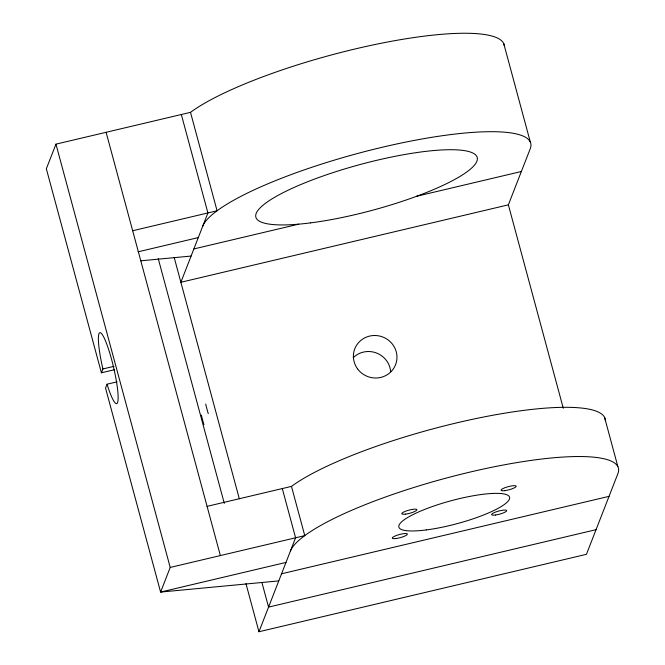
<?xml version="1.0" encoding="UTF-8"?>
<svg xmlns="http://www.w3.org/2000/svg" width="665" height="665" viewBox="0 0 665 665"><rect width="100%" height="100%" fill="white"/><g stroke="black" fill="none" stroke-linecap="round" stroke-linejoin="round"><path stroke-width="1" d="M504.369 46.051A170.115 35.145 -15.1 0 0 373.722 44.788A170.115 35.145 -15.1 0 0 190.506 112.343L55.951 144.155L46.342 168.794L101.413 372.799L114.455 369.715M101.413 372.799L102.917 368.95A36.475 5.378 76.7 0 1 102.46 334.844A36.475 5.378 76.7 0 1 117.838 391.793A36.475 5.378 76.7 0 1 107.04 384.204L105.535 388.061L160.606 592.074L278.776 580.902M55.951 144.155L170.207 567.436L160.606 592.074L285.983 562.424M290.414 551.061A170.115 35.145 -15.1 0 1 469.839 472.125A170.115 35.145 -15.1 0 1 617.901 473.63L586.447 554.311L258.951 631.75L295.593 537.786L282.301 488.567M563.288 408.293L508.368 204.837L530.221 148.785A170.115 35.145 -15.1 0 0 382.151 147.281A170.115 35.145 -15.1 0 0 202.725 226.225M132.676 230.738L217.081 210.78L190.506 112.343M138.112 251.811L198.295 237.588M193.864 248.943L298.651 224.172M416.581 196.283L521.36 171.504M508.368 204.837L180.872 282.276L207.904 212.95L181.329 114.513M102.917 368.95L113.948 366.34M107.04 384.204L117.065 381.835M207.073 506.356L291.478 486.398A170.115 35.145 -15.1 0 1 476.032 418.559A170.115 35.145 -15.1 0 1 605.366 420.712M170.207 567.436L304.769 535.616L291.478 486.398M281.553 573.787L609.049 496.348M596.056 529.673L268.56 607.112L261.919 582.507M140.739 260.821L191.096 256.058M503.771 43.674L530.337 142.111M604.568 417.362L617.851 466.581M174.164 257.413L239.309 498.758M158.237 258.627L224.296 503.363M245.959 583.604L258.951 631.75M106.101 132.302L220.364 555.574M203.947 424.711A169.334 163.798 21.3 0 1 201.354 415.118M208.27 413.622A169.334 163.798 21.3 0 1 205.676 404.037M353.24 357.679A21.887 21.164 21.3 0 1 376.307 352.932A21.887 21.164 21.3 0 1 390.663 371.635M310.597 222.875A114.629 23.682 -15.1 0 0 477.379 158.902A114.629 23.682 -15.1 0 0 311.652 180.182A114.629 23.682 -15.1 0 0 310.597 222.875M396.099 538.509A7.814 1.613 -15.1 0 0 407.387 534.136A7.814 1.613 -15.1 0 0 395.999 535.641A7.814 1.613 -15.1 0 0 396.099 538.509M405.608 514.12A7.814 1.613 -15.1 0 0 416.897 509.747A7.814 1.613 -15.1 0 0 405.509 511.252A7.814 1.613 -15.1 0 0 405.608 514.12M495.4 515.026A7.814 1.613 -15.1 0 0 506.68 510.654A7.814 1.613 -15.1 0 0 495.292 512.166A7.814 1.613 -15.1 0 0 495.4 515.026M504.91 490.637A7.814 1.613 -15.1 0 0 516.19 486.265A7.814 1.613 -15.1 0 0 504.801 487.769A7.814 1.613 -15.1 0 0 504.91 490.637M426.257 529.938A57.315 11.837 -15.1 0 0 509.648 497.952A57.315 11.837 -15.1 0 0 426.789 508.592A57.315 11.837 -15.1 0 0 426.257 529.938M357.496 368.792A21.887 21.164 21.3 0 0 395.052 365.916A21.887 21.164 21.3 0 0 372.99 335.559A21.887 21.164 21.3 0 0 357.496 368.792"/></g></svg>
